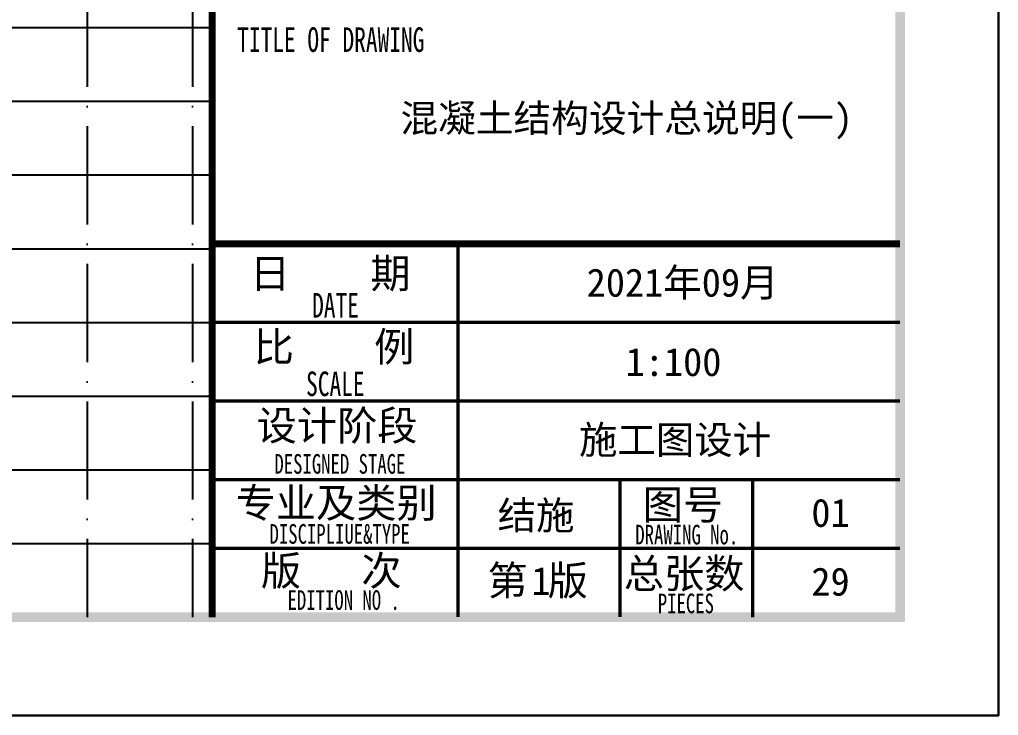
# Model space of a CAD drawing. Extents: x 393367 to 3005760, y 4998 to 826018.
# Drawn here: x 2100336 to 2110296, y 527962 to 535044 of the extents above; entities that cross this region are included whole.
import ezdxf

# ---------------------------------------------------------------- set-up
doc = ezdxf.new("R2010")
doc.units = 0
doc.header["$LTSCALE"] = 1000
doc.linetypes.add('D1', pattern=[14, 10, -2, 0, -2])
doc.layers.get('0').update_dxf_attribs({"linetype": 'CONTINUOUS'})
doc.layers.get('Defpoints').update_dxf_attribs({"linetype": 'CONTINUOUS'})
for name, color, linetype in [('-TK', 7, 'CONTINUOUS'), ('图框', 7, 'CONTINUOUS'), ('图签文字', 4, 'CONTINUOUS')]:
    doc.layers.add(name, color=color, linetype=linetype)
doc.layers.add('yichutu', color=7, linetype='CONTINUOUS', true_color=0xffffff, plot=False)
doc.layers.add('可改文字', color=6, linetype='CONTINUOUS', lineweight=18)
doc.layers.add('图签', color=147, linetype='CONTINUOUS', lineweight=18)
doc.styles.add('宋体', font='', dxfattribs={"height": 50})
doc.styles.add('建筑图签-1', font='simhei.ttf', dxfattribs={"width": 0.7})
doc.styles.get('宋体').set_extended_font_data('SimSun')

# ---------------------------------------------------------------- blocks, each defined once
blk = doc.blocks.new('A1')
blk.add_lwpolyline([(0, 59400), (0, 0), (84100, 0), (84100, 59400)], close=True)
at = {"const_width": 100}
blk.add_lwpolyline([(2500, 58400), (2500, 1000), (83100, 1000), (83100, 58400)], close=True, dxfattribs=at)
at = {"layer": '图框'}
for points, const_width in [([(76100, 1000), (76100, 58400)], 70), ([(76100, 4800.3), (83100, 4800.3)], 70), ([(78600, 2400.3), (78600, 4800.3)], 35), ([(76100, 4000.3), (83100, 4000.3)], 35), ([(76100, 3200.3), (83100, 3200.3)], 35), ([(76100, 2400.3), (83100, 2400.3)], 35), ([(76100, 2400.3), (82600, 2400.3)], 35), ([(78600, 1000.3), (78600, 2400.3)], 35), ([(80250, 1000.3), (80250, 2400.3)], 35), ([(80250, 1000.3), (80250, 2400.3)], 35), ([(80250, 1000.3), (80250, 2400.3)], 35), ([(81600, 1000), (81600, 2400)], 35), ([(76100, 1700.3), (80250, 1700.3)], 35), ([(80250, 1700), (83100, 1700)], 35)]:
    blk.add_lwpolyline(points, dxfattribs=dict(at, const_width=const_width))
at = {"layer": '图签', "color": 154, "style": '宋体'}
for s, p in [('2021年09月', (79910, 4261.7)), ('施工图设计', (79832.3, 2661.7)), ('结施', (79004.2, 1892.8)), ('29', (82196.6, 1219))]:
    blk.add_text(s, height=286.68, dxfattribs=at).set_placement(p)
at = {"layer": '图签', "color": 1, "style": '宋体'}
for s, height, p in [('1:100', 286.68, (80306.4, 3454.1)), ('1', 286.7, (79348.3, 1225.1))]:
    blk.add_text(s, height=height, dxfattribs=at).set_placement(p)
at = {"layer": '图签文字', "style": '建筑图签-1', "width": 0.7}
for s, height, p in [('TITLE OF DRAWING', 250, (76354, 6752.5)), ('DATE', 250, (77116.5, 4049.2)), ('SCALE', 250, (77055.2, 3250)), ('DESIGNED STAGE', 200, (76732.6, 2459.9)), ('DISCIPLIUE&TYPE', 200, (76682.9, 1747.1)), ('DRAWING No.', 200, (80405, 1739.9)), ('EDITION NO .', 200, (76866.5, 1074.1)), ('PIECES', 200, (80633.8, 1039.9))]:
    blk.add_text(s, height=height, dxfattribs=at).set_placement(p)
at = {"layer": '图签文字', "color": 7, "style": '建筑图签-1'}
for s, p in [('日    期', (76483.9, 4348.8)), ('比    例', (76522.2, 3601.6)), ('设计阶段', (76551.9, 2799.7)), ('专业及类别', (76338, 2013.1)), ('图号', (80480.9, 1994.4)), ('版   次 ', (76596, 1323)), ('总张数', (80287.8, 1294.4)), ('第 版', (78900.8, 1223.4))]:
    blk.add_text(s, height=300, dxfattribs=at).set_placement(p)
blk = doc.blocks.new('yct-841-594-84100-59400-100-1000')
at = {"layer": 'yichutu', "color": 7, "true_color": 0xffffff}
blk.add_lwpolyline([(0, 0), (0, 59400), (84100, 59400), (84100, 0)], close=True, dxfattribs=at)

msp = doc.modelspace()

# ---------------------------------------------------------------- linework, layer by layer
at = {"layer": 'Defpoints', "color": 252, "linetype": 'D1', "ltscale": 0.1}
for p, q in [((2101023.72511, 582962.12225), (2101023.72511, 528962.12225)), ((2102095.72511, 582962.12225), (2102095.72511, 528962.12225))]:
    msp.add_line(p, q, dxfattribs=at)
at = {"layer": 'Defpoints', "color": 252}
for p, q in [((2028535.72511, 534962.12225), (2102295.72511, 534962.12225)), ((2028535.72511, 534212.12225), (2102295.72511, 534212.12225)), ((2028535.72511, 533462.12225), (2102295.72511, 533462.12225)), ((2028535.72511, 532712.12225), (2102295.72511, 532712.12225)), ((2028535.72511, 531962.12225), (2102295.72511, 531962.12225)), ((2028535.72511, 531212.12225), (2102295.72511, 531212.12225)), ((2028535.72511, 530462.12225), (2102295.72511, 530462.12225)), ((2028535.72511, 529712.12225), (2102295.72511, 529712.12225))]:
    msp.add_line(p, q, dxfattribs=at)

# ---------------------------------------------------------------- block references
at = {"layer": '-TK'}
msp.add_blockref('A1', (2026195.72511, 527962.12225), dxfattribs=at)
at = {"layer": 'yichutu'}
msp.add_blockref('yct-841-594-84100-59400-100-1000', (2026195.72511, 527962.12225), dxfattribs=at)

# ---------------------------------------------------------------- texts
at = {"layer": '可改文字', "color": 1, "style": '宋体'}
msp.add_text('混凝土结构设计总说明(一)', height=281.2825276, dxfattribs=at).set_placement((2104210.67318, 533900.18983))
at = {"layer": '图签', "color": 1, "style": '宋体'}
msp.add_text('01', height=286.68099, dxfattribs=at).set_placement((2108392.28967, 529881.17112))

doc.saveas('drawing.dxf')
